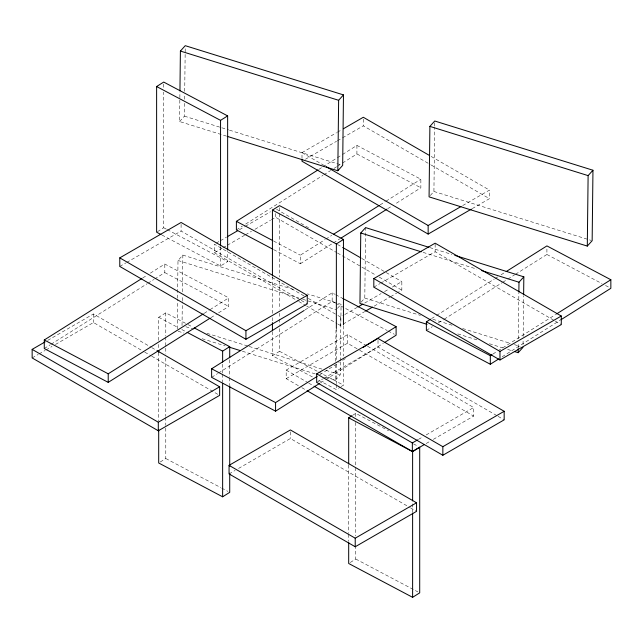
<?xml version="1.0" encoding="UTF-8"?>
<svg xmlns="http://www.w3.org/2000/svg" width="643" height="643" viewBox="0 0 643 643"><rect width="100%" height="100%" fill="white"/><g stroke="black" fill="none" stroke-linecap="round" stroke-linejoin="round"><path stroke-width="0.48" stroke-dasharray="3.21 2.41" d="M177.211 328.975L177.548 299.196M177.564 298.199L177.998 260.479L182.845 255.094L295.041 290.001M226.577 136.163L179.59 121.543L179.855 98.709M179.863 97.72L179.927 91.764M182.033 325.575L182.307 301.752M182.315 300.755L182.371 295.796M182.419 291.826L182.845 255.094M179.59 121.543L184.437 116.158L184.581 103.25M184.629 99.279L184.678 95.309M184.718 91.338L185.232 46.674M325.824 377.2L335.413 380.182L335.582 365.296M335.63 361.326L336.008 328.573M335.413 380.182L340.26 374.797L340.404 361.896M340.42 360.9L341.071 304.324L307.507 293.883M361.165 302.122L364.798 298.087L365.61 227.606M430.288 195.52L433.921 191.477L434.668 126.96M434.676 125.972L434.732 121.005M518.234 347.734L518.29 342.767M518.338 338.797L518.861 293.136M523.056 344.335L523.105 340.364M523.153 336.393L523.619 295.692M337.43 308.367L341.071 304.324M157.406 231.713L163.708 227.743L163.708 92.118M142.746 277.945L146.99 275.268M150.382 273.13L164.809 264.04L228.747 297.862L228.747 306.43L216.016 314.451M318.727 169.463L322.119 167.325M322.971 166.794L336.554 158.234M337.398 157.704L341.642 155.027M342.494 154.489L356.921 145.398L420.86 179.228L420.86 187.788L394.545 204.37M44.279 348.546L50.218 344.809M51.07 344.27L146.99 283.836M147.834 283.298L153.773 279.56M154.625 279.022L164.809 272.6L164.809 264.04M236.391 229.913L242.331 226.167M245.722 224.029L322.971 175.362M323.823 174.824L330.615 170.548M334.006 168.41L336.554 166.802M337.398 166.264L341.642 163.595M342.494 163.057L356.921 153.966L356.921 145.398M161.948 235.033L220.557 266.033L227.638 261.572L227.638 250.521M158.692 340.412L158.692 317.304L165.781 312.844L187.089 324.112M204.136 313.374L209.224 310.167M210.076 309.629L228.747 297.862M273.685 249.645L300.329 263.734L300.329 255.167L324.94 239.662M325.792 239.124L331.732 235.378M380.117 204.9L385.213 201.685M386.057 201.155L420.86 179.228M210.92 317.658L215.164 314.99M300.329 263.734L332.584 243.416M333.428 242.877L340.219 238.601M387.753 208.645L391.153 206.507M305.007 309.942L332.166 292.83L334.834 294.237M211.627 377.345L217.575 373.599M218.419 373.061L332.166 301.398L332.166 292.83M312.385 376.911L272.431 355.772L279.512 351.311L279.512 326.194M160.268 461.987L165.781 458.515L165.781 426.365M319.708 374.789L339.231 362.491M342.631 360.345L346.022 358.207M320.56 382.818L324.803 380.15M325.647 379.611L383.373 343.241M431.469 318.647L435.713 315.97M436.565 315.44L494.282 279.07M495.134 278.532L497.682 276.932M501.074 274.794L504.474 272.648M426.373 330.422L432.321 326.676M438.261 322.931L443.357 319.724M444.2 319.193L501.926 282.824M502.77 282.285L507.014 279.617M507.866 279.078L514.657 274.802M515.509 274.264L546.912 254.475L546.912 247.812M318.606 380.206L336.361 389.602L340.3 387.118M341.087 386.62L343.45 385.133L343.45 360.016M352.613 415.338L355.764 413.353L388.621 430.738M492.86 354.076L497.103 351.399M497.955 350.869L555.673 314.499M502.199 356.761L559.916 320.391M350.258 562.504L355.764 559.032L355.764 546.976M301.993 158.379L301.993 152.672L336.538 132.723M337.398 132.225L341.722 129.733M119.775 266.435L125.819 262.947M126.687 262.448L181.093 231.038L300.297 299.855M305.441 159.239L336.538 141.291M337.398 140.793L341.722 138.301M342.582 137.803L363.311 125.835L430.304 164.512M47.695 340.396L93.468 313.969L150.896 347.124M216.088 243.175L219.544 241.181M220.412 240.683L226.457 237.195M239.413 229.712L244.589 226.722M245.457 226.223L270.502 211.764M32.15 357.942L38.194 354.446M39.062 353.947L45.106 350.459M45.966 349.961L52.011 346.473M55.467 344.479L93.468 322.537L143.936 351.673M303.978 295.909L214.36 244.171L214.36 252.739L222.14 248.254M223 247.756L226.457 245.755M227.317 245.256L244.589 235.29M245.457 234.791L251.501 231.295M254.958 229.302L270.502 220.324M271.362 219.826L275.686 217.334L336.586 252.498M462.695 205.559L489.468 190.103L489.468 198.671L472.195 208.645M373.816 287.148L379.86 283.659M380.72 283.161L435.134 251.743L554.33 320.568M337.913 315.504L340.525 317.007L343.981 315.014M344.841 314.515L356.929 307.539M364.702 303.046L381.114 293.57M384.57 291.576L388.886 289.085M392.343 287.091L401.843 281.61L401.843 290.17L397.527 292.669M337.913 324.072L340.525 325.575L342.253 324.578M343.113 324.08L364.702 311.614M374.202 306.132L389.754 297.154M390.614 296.656L396.659 293.168M298.368 385.679L286.183 378.647L286.183 370.087L347.509 334.681L366.647 345.733M286.183 378.647L347.509 343.249L358.818 349.776M316.686 382.424L322.738 378.928M323.598 378.43L378.012 347.019L497.208 415.836M229.061 473.923L235.105 470.435M238.561 468.442L290.387 438.518L409.583 507.335M418.392 439.426L422.708 436.935M426.164 434.941L473.666 407.517L473.666 416.085L431.349 440.519M426.164 443.509L430.48 441.018M433.921 191.477L591.19 240.41M184.437 116.158L220.879 127.491M221.835 127.788L228.546 129.878M229.511 130.175L340.742 164.785M429.854 247.595L451.908 254.459M423.094 252.386L476.793 269.096M364.798 298.087L420.418 315.391M432.884 319.266L452.061 325.237M462.614 328.517L510.558 343.434M514.392 344.624L520.147 346.416M457.768 333.902L477.902 340.163M489.411 343.748L502.834 347.919M507.632 349.414L512.423 350.909M177.998 260.479L298.826 298.071M302.66 299.268L336.225 309.709M185.867 326.765L193.543 329.152M206.966 333.331L248.198 346.159M249.162 346.456L322.039 369.13M325.872 370.328L340.26 374.797M178.143 331.258L183.898 333.05M202.119 338.716L225.13 345.878M242.395 351.247L316.235 374.218M356.921 153.966L420.86 187.788M546.912 254.475L601.969 283.603M605.521 285.484L609.966 287.831M273.685 241.077L300.329 255.167M335.718 294.711L342.823 298.465M332.166 301.398L334.834 302.805M335.718 303.279L387.223 330.526M388.115 330.992L394.328 334.28M163.708 227.743L166.368 229.157M167.252 229.623L227.638 261.572M164.809 272.6L228.747 306.43M279.512 351.311L317.698 371.509M318.59 371.976L343.45 385.133M187.981 324.586L192.418 326.933M413.489 443.887L417.926 446.234M158.692 317.304L178.224 327.641M181.776 329.521L186.221 331.868M165.781 458.515L220.838 487.643M221.722 488.117L227.944 491.405M355.764 559.032L417.926 591.914M431.172 156.45L489.468 190.103M431.172 165.018L489.468 198.671M301.993 152.672L324.611 165.733M555.198 321.066L561.291 324.586M276.554 209.272L309.613 228.361M337.454 244.436L341.811 246.944M361.816 258.502L385.31 272.061M386.186 272.568L401.843 281.61M337.454 253.004L360.948 266.564M361.816 267.062L375.745 275.1M379.225 277.109L401.843 290.17M308.327 298.424L337.045 314.998M301.165 300.353L307.258 303.874M498.076 416.342L504.168 419.855M214.36 252.739L297.886 300.964M298.762 301.463L305.722 305.481M306.59 305.988L337.045 323.566M367.523 346.231L473.666 407.517M359.686 350.282L473.666 416.085M286.183 370.087L307.941 382.641M308.809 383.148L313.157 385.655M301.848 387.689L306.197 390.205M151.764 347.622L156.112 350.138M144.804 352.171L150.896 355.692M151.764 356.19L219.633 395.373M410.451 507.841L416.543 511.354M435.134 244.131L435.134 251.743M412.613 503.887L412.613 511.924M378.012 340.356L378.012 347.019M363.311 119.172L363.311 125.835M355.764 413.353L355.764 417.371M355.764 422.395L355.764 466.601M355.764 467.606L355.764 535.924M348.683 465.034L348.683 533.352M348.683 534.357L348.683 541.39M347.509 334.681L347.509 343.249M343.45 325.856L343.45 355.997M340.525 317.007L340.525 325.575M336.361 328.316L336.361 360.466M336.361 364.485L336.361 383.574M336.361 384.578L336.361 389.602M290.387 431.855L290.387 438.518M279.512 207.641L279.512 212.664M279.512 213.669L279.512 276.964M279.512 280.983L279.512 309.114M279.512 313.133L279.512 318.156M279.512 319.161L279.512 325.189M275.686 213.532L275.686 217.334M272.431 276.402L272.431 313.575M272.431 317.594L272.431 322.617M272.431 331.659L272.431 355.772M229.72 359.726L229.72 376.806M229.72 377.811L229.72 384.844M222.631 364.195L222.631 373.237M222.631 374.242L222.631 382.28M220.557 246.944L220.557 266.033M181.093 224.375L181.093 231.038M165.781 312.844L165.781 335.951M165.781 336.956L165.781 354.036M165.781 358.055L165.781 416.318M165.781 417.323L165.781 425.361M163.708 84.08L163.708 88.099M158.692 344.431L158.692 348.45M158.692 352.468L158.692 420.787M93.468 313.969L93.468 322.537"/><path stroke-width="0.96" d="M179.944 90.767L180.402 51.062L185.248 45.677L343.475 94.907L342.663 165.38L337.816 170.765L227.534 136.461M337.816 170.765L338.628 100.292L343.475 94.907M428.897 247.298L365.61 227.606L360.763 232.991L359.951 303.472L427.081 324.353M429.886 126.39L429.074 196.862L587.3 246.092L592.155 240.707L592.959 170.234L434.732 121.005L429.886 126.39L588.112 175.619L592.959 170.234M514.344 351.504L518.178 352.694L518.226 348.723M518.869 292.147L518.989 282.221L523.836 276.836L454.786 255.351M523.627 294.703L523.836 276.836M587.3 246.092L588.112 175.619M518.178 352.694L523.024 347.308M161.055 234.558L156.619 232.211L156.619 86.532L163.708 82.071L227.638 115.893L227.638 249.516M220.557 245.939L220.557 120.362L227.638 115.893M210.076 318.197L108.217 382.376L44.279 348.546L44.279 339.978L141.894 278.475M272.801 249.171L236.391 229.913L236.391 221.345L317.875 170.001M272.431 275.397L272.431 210.1L279.512 205.631L343.45 239.453L343.45 324.852M108.217 382.376L108.217 373.808L203.284 313.905M333.428 234.309L379.266 205.43M341.071 238.063L386.909 209.184M336.361 328.316L336.361 243.922L343.45 239.453M222.631 362.186L222.631 351.134L229.72 346.665L194.194 327.874M319.708 383.357L275.566 411.166L211.627 377.345L211.627 368.777L304.155 310.481M275.566 411.166L275.566 402.598L317.16 376.396M362.998 347.517L396.104 326.652L342.823 298.465M385.069 342.172L396.104 335.22L396.104 326.652M498.799 358.898L490.312 364.243L426.373 330.422L426.373 321.854L430.625 319.185M506.17 271.579L546.912 245.907L610.85 279.737L610.85 288.305L560.768 319.86M158.692 429.829L158.692 462.984L222.631 496.806L229.72 492.345L229.72 473.256M348.683 464.029L348.683 417.821L351.825 415.836M490.312 364.243L490.312 355.683L492.016 354.614M556.525 313.961L610.85 279.737M412.613 500.873L412.613 451.643L419.702 447.174L419.702 592.854L412.613 597.323L348.683 563.493L348.683 542.395M119.775 257.867L181.093 222.47L307.258 295.306L307.258 303.874L245.931 339.271L119.775 266.435L119.775 257.867L245.931 330.711L307.258 295.306M343.442 128.737L363.311 117.267L429.436 155.445M156.988 350.636L219.633 386.805L219.633 395.373L158.307 430.778L32.15 357.942L32.15 349.374L45.106 341.891M227.317 236.696L237.685 230.708M326.355 166.738L428.15 225.508L460.967 206.564M301.993 159.335L301.993 161.24L428.15 234.076L471.335 209.144M373.816 278.58L435.134 243.183L561.291 316.018L561.291 324.586L499.973 359.984L373.816 287.148L373.816 278.58L499.973 351.416L561.291 316.018M32.15 349.374L158.307 422.21L219.633 386.805M357.797 307.041L362.982 304.043M365.57 311.116L372.482 307.129M316.686 373.856L378.012 338.451L504.168 411.287L504.168 419.855L442.85 455.26L316.686 382.424L316.686 373.856L442.85 446.692L504.168 411.287M229.061 465.355L290.387 429.95L416.543 502.794L416.543 511.354L355.225 546.759L229.061 473.923L229.061 465.355L355.225 538.191L416.543 502.794M314.025 386.162L412.348 442.923L417.524 439.933M307.065 390.703L412.348 451.49L424.436 444.506M180.402 51.062L338.628 100.292M360.763 232.991L421.173 251.791M481.591 270.582L518.989 282.221M228.972 347.067L240.474 350.652M156.619 86.532L220.557 120.362M272.431 210.1L336.361 243.922M236.391 221.345L272.801 240.603M426.373 321.854L490.312 355.683M187.105 332.343L222.631 351.134M348.683 417.821L412.613 451.643M211.627 368.777L275.566 402.598M44.279 339.978L108.217 373.808M342.679 247.451L360.948 257.996M499.973 351.416L499.973 359.984M442.85 446.692L442.85 455.26M428.15 225.508L428.15 234.076M412.613 512.929L412.613 597.323M412.348 442.923L412.348 451.49M355.225 538.191L355.225 546.759M272.431 322.617L272.431 330.655M245.931 330.711L245.931 339.271M229.72 346.665L229.72 357.717M229.72 385.848L229.72 466.223M222.631 383.284L222.631 496.806M158.692 350.459L158.692 352.468M158.307 422.21L158.307 430.778"/></g></svg>
